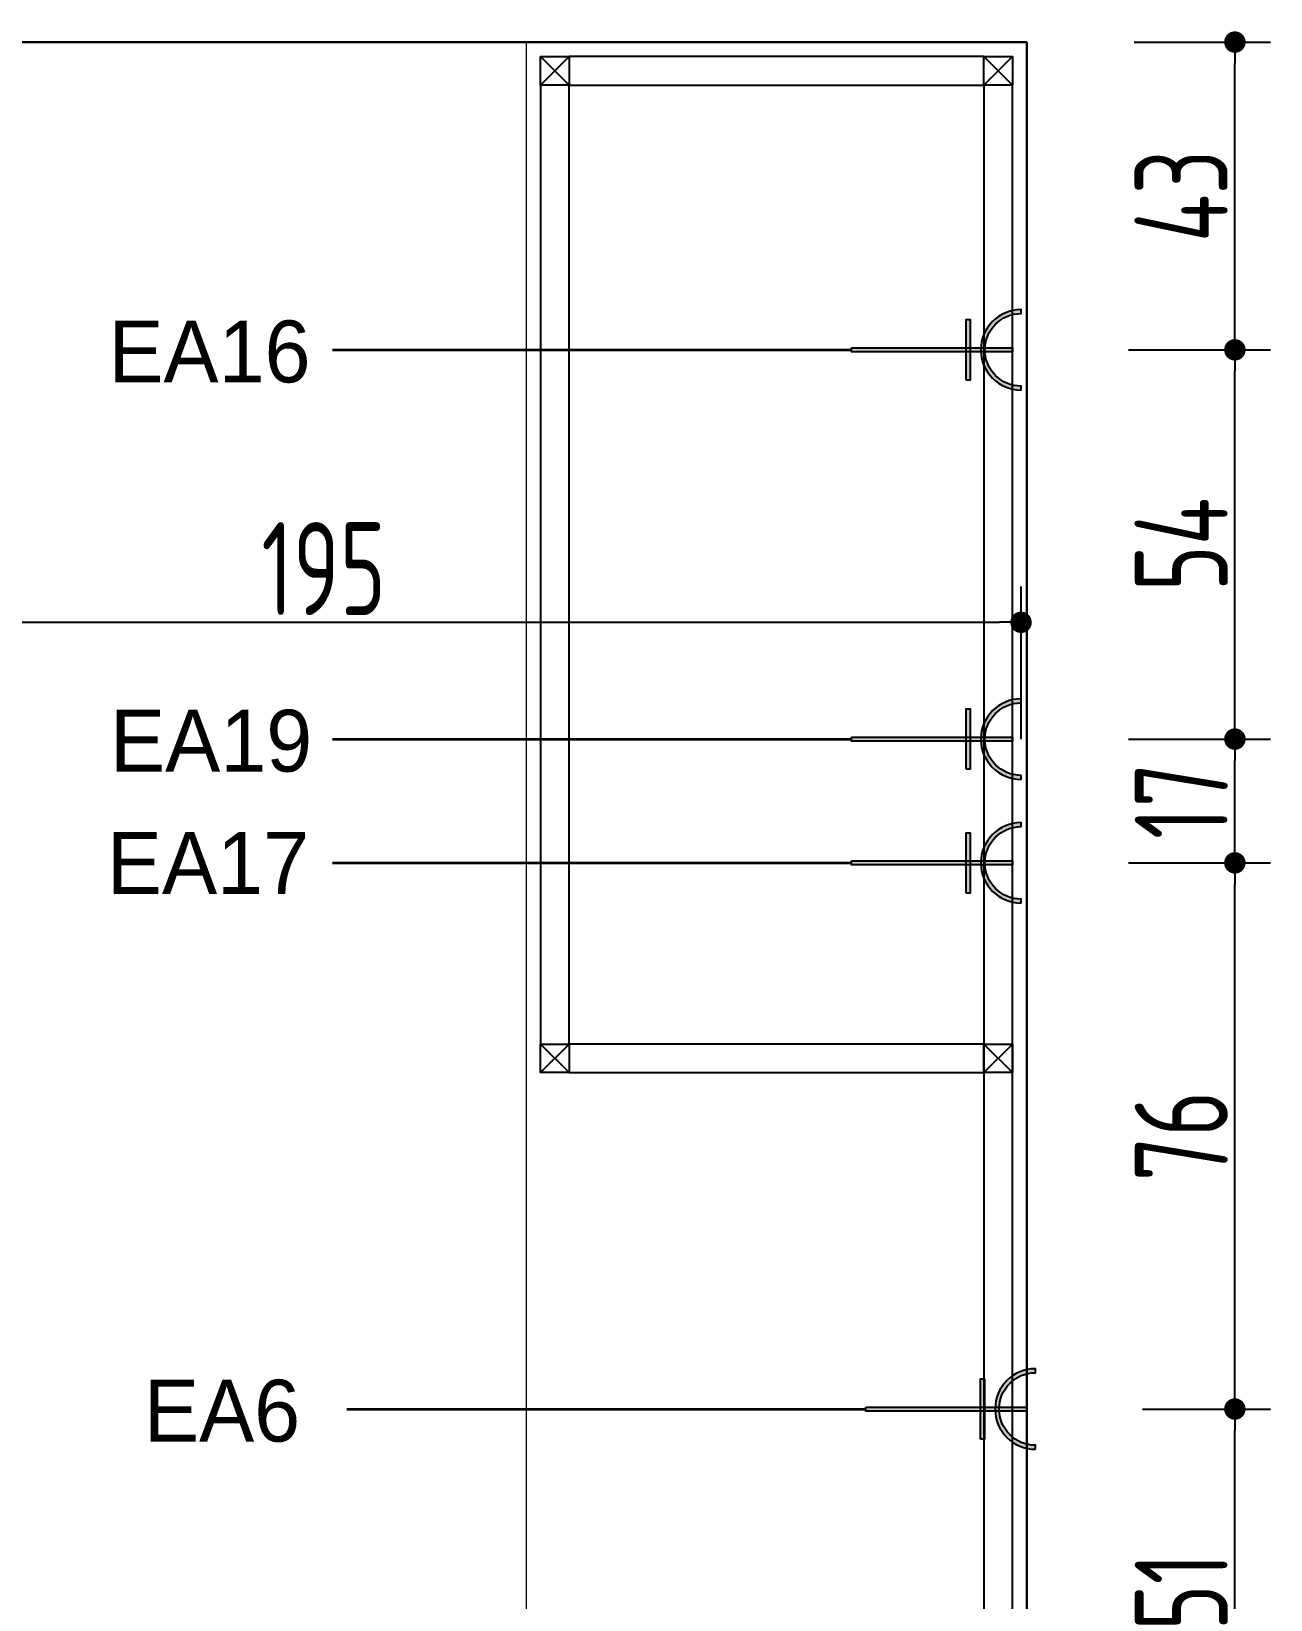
# Model space of a CAD drawing. Header units: millimetres. Extents: x 5429406 to 5440208, y -620941 to -619789.
# Drawn here: x 5437158.9 to 5437332.2, y -620281.8 to -620062.7 of the extents above; entities that cross this region are included whole.
import ezdxf
from ezdxf.enums import TextEntityAlignment as Align

# ---------------------------------------------------------------- set-up
doc = ezdxf.new("R2010")
doc.units = ezdxf.units.MM
doc.header["$LTSCALE"] = 0.05
doc.header["$PDMODE"] = 3
for name, color, linetype, lineweight in [('A-ALÇIPAN', 30, 'Continuous', 30), ('ELK', 1, 'Continuous', 35), ('tefriş', 45, 'Continuous', 18)]:
    doc.layers.add(name, color=color, linetype=linetype, lineweight=lineweight)
for name, color, linetype in [('ELEKTRİK', 10, 'Continuous'), ('Kıtc-002 Çizgi', 7, 'Continuous'), ('Kıtc-040 Detay', 7, 'Continuous')]:
    doc.layers.add(name, color=color, linetype=linetype)
doc.styles.add('DIM', font='dim', dxfattribs={"width": 0.8})
doc.styles.add('TAKSİM', font='GOTHIC.TTF', dxfattribs={"height": 7})
doc.dimstyles.new('mcv100 OLCU', dxfattribs={"dimtxt": 13, "dimasz": 3, "dimexe": 5, "dimexo": 15, "dimgap": 1, "dimtad": 1, "dimdec": 0, "dimzin": 9, "dimtxsty": 'DIM', "dimblk": 'DOT', "dimcen": 2.5, "dimclrd": 256, "dimclre": 256, "dimclrt": 256, "dimadec": 1, "dimazin": 1, "dimtfac": 1, "dimtdec": 0, "dimtmove": 0, "dimatfit": 3, "dimldrblk": 'DOT', "dimfxl": 1, "dimlwd": -1, "dimlwe": -1, "dimarcsym": 0})

# ---------------------------------------------------------------- blocks, each defined once
blk = doc.blocks.new('A$C14D17327')
at = {"layer": 'Kıtc-002 Çizgi', "color": 1, "elevation": -1.444281839363095e-08}
blk.add_lwpolyline([(-3.628785634646192e-06, 4.000000733699835), (3.999996371214365, 4.000000733699835), (3.999996371214365, 7.336998351092916e-07), (-3.628785634646192e-06, 7.336998351092916e-07)], close=True, dxfattribs=at)
for points in [[(-3.628785634646192e-06, 4.000000733699835), (3.999996371214365, 7.336998351092916e-07)], [(-3.628785634646192e-06, 7.336998351092916e-07), (3.999996371214365, 4.000000733699835)]]:
    blk.add_lwpolyline(points, dxfattribs=at)
blk = doc.blocks.new('A$C50025146')
at = {"layer": 'ELEKTRİK'}
h = blk.add_hatch(color=256, dxfattribs=at)
edge = h.paths.add_edge_path()
edge.add_line((23.70435837441619, 11.25333161261187), (23.70435837441619, 10.69066721622039))
edge.add_ellipse((23.70435837441619, 5.626687648689767), major_axis=(3.580774291992597, -3.580774291992606), ratio=0.9999999999999413, start_angle=134.9999999999983, end_angle=314.9999999999983)
edge.add_line((23.70435837441619, 0.5627080811555061), (23.70435837441619, 4.368476402305532e-05))
edge.add_ellipse((23.70435837441619, 5.626687648689767), major_axis=(3.978638102213783, 3.978638102213774), ratio=0.9999999999999128, start_angle=45.0000000000025, end_angle=225.0000000000025, ccw=False)
for points in [[(16.0258407970905, 9.846670621633166), (16.5885051934838, 9.846670621633166), (16.5885051934838, 1.406704675742731), (16.0258407970905, 1.406704675742731)], [(6.940050297998823e-05, 5.345355450490388), (6.940050297998823e-05, 5.908019846885509), (22.50664525620232, 5.908019846885509), (22.50664525620232, 5.345355450490388)]]:
    blk.add_hatch(color=256, dxfattribs=at).paths.add_polyline_path(points)
at = {"layer": 'ELEKTRİK', "elevation": 4.798666618537076e-08}
blk.add_lwpolyline([(23.70435837441437, 4.368476402305532e-05), (23.70435837441619, 0.5627080811555061, -0.9999999999999944), (23.70435837441619, 10.69066721622039), (23.70435837441619, 11.25333161261187, 0.9999999999999944)], format="xyb", close=True, dxfattribs=at)
at = {"layer": 'ELEKTRİK'}
for points, elevation in [([(16.0258407970905, 1.406704675742731), (16.0258407970905, 9.846670621633166), (16.5885051934838, 9.846670621633166), (16.5885051934838, 1.406704675742731)], 4.791194770819646e-08), ([(6.940050297998823e-05, 5.908019846885509), (22.50664525620232, 5.908019846885509), (22.50664525620232, 5.345355450490388), (6.940050297998823e-05, 5.345355450490388)], 4.794507297291503e-08)]:
    blk.add_lwpolyline(points, close=True, dxfattribs=dict(at, elevation=elevation))
blk = doc.blocks.new('_DOT')
at = {"color": 0, "linetype": 'ByBlock'}
blk.add_line((-0.5, 1e-16), (-1, 2e-16), dxfattribs=at)
at = {"linetype": 'ByBlock', "const_width": 0.5}
blk.add_lwpolyline([(-0.25, 0, 1), (0.25, 0, 1)], format="xyb", close=True, dxfattribs=at)
blk = doc.blocks.new('*D241')
at = {"transparency": 16777216}
for p, q in [((5437314.265792614, -620255.1748144419), (5437332.159552609, -620255.1748144419)), ((5437327.159552609, -620303.1748144419), (5437327.159552609, -620258.1748144419)), ((5437313.068079497, -620306.1748144419), (5437332.159552609, -620306.1748144419))]:
    blk.add_line(p, q, dxfattribs=at)
at = {"layer": 'Defpoints', "color": 0, "transparency": 16777216}
for p in [(5437299.265792614, -620255.1748144419, -245.2496502246285), (5437327.159552609, -620255.1748144419), (5437298.068079497, -620306.1748144419, -245.2496502246701)]:
    blk.add_point(p, dxfattribs=at)
at = {"transparency": 16777216, "xscale": 3, "yscale": 3, "zscale": 3}
for p, rotation in [((5437327.159552609, -620255.1748144419), 90), ((5437327.159552609, -620306.1748144419), 270)]:
    blk.add_blockref('_DOT', p, dxfattribs=dict(at, rotation=rotation))
at = {"transparency": 16777216, "insert": (5437319.659552608, -620280.6748144433), "char_height": 13, "attachment_point": 5, "rotation": 90, "style": 'DIM'}
blk.add_mtext('51', dxfattribs=at)
blk = doc.blocks.new('*D242')
at = {"transparency": 16777216}
for p, q in [((5437312.26579261, -620178.8614013667), (5437332.15955261, -620178.8614013667)), ((5437327.15955261, -620252.1748144419), (5437327.15955261, -620181.8614013667)), ((5437314.265792614, -620255.1748144419), (5437332.15955261, -620255.1748144419))]:
    blk.add_line(p, q, dxfattribs=at)
at = {"layer": 'Defpoints', "color": 0, "transparency": 16777216}
for p in [(5437297.26579261, -620178.8614013667, -245.2496502246285), (5437327.15955261, -620178.8614013667), (5437299.265792614, -620255.1748144419, -245.2496502246285)]:
    blk.add_point(p, dxfattribs=at)
at = {"transparency": 16777216, "xscale": 3, "yscale": 3, "zscale": 3}
for p, rotation in [((5437327.15955261, -620178.8614013667), 90), ((5437327.15955261, -620255.1748144419), 270)]:
    blk.add_blockref('_DOT', p, dxfattribs=dict(at, rotation=rotation))
at = {"transparency": 16777216, "insert": (5437319.65955261, -620217.0181079056), "char_height": 13, "attachment_point": 5, "rotation": 90, "style": 'DIM'}
blk.add_mtext('76', dxfattribs=at)
blk = doc.blocks.new('*D243')
at = {"transparency": 16777216}
for p, q in [((5437312.26579261, -620161.5674911615), (5437332.159552612, -620161.5674911615)), ((5437327.159552612, -620175.8614013667), (5437327.159552612, -620164.5674911615)), ((5437312.26579261, -620178.8614013667), (5437332.159552612, -620178.8614013667))]:
    blk.add_line(p, q, dxfattribs=at)
at = {"layer": 'Defpoints', "color": 0, "transparency": 16777216}
for p in [(5437297.26579261, -620161.5674911615, -245.2496502246285), (5437327.159552612, -620161.5674911615), (5437297.26579261, -620178.8614013667, -245.2496502246285)]:
    blk.add_point(p, dxfattribs=at)
at = {"transparency": 16777216, "xscale": 3, "yscale": 3, "zscale": 3}
for p, rotation in [((5437327.159552612, -620161.5674911615), 90), ((5437327.159552612, -620178.8614013667), 270)]:
    blk.add_blockref('_DOT', p, dxfattribs=dict(at, rotation=rotation))
at = {"transparency": 16777216, "insert": (5437319.659552611, -620170.2144462655), "char_height": 13, "attachment_point": 5, "rotation": 90, "style": 'DIM'}
blk.add_mtext('17', dxfattribs=at)
blk = doc.blocks.new('*D244')
at = {"transparency": 16777216}
for p, q in [((5437312.26579261, -620107.1748144419), (5437332.159552614, -620107.1748144419)), ((5437327.159552614, -620158.5674911615), (5437327.159552614, -620110.1748144419)), ((5437312.26579261, -620161.5674911615), (5437332.159552614, -620161.5674911615))]:
    blk.add_line(p, q, dxfattribs=at)
at = {"layer": 'Defpoints', "color": 0, "transparency": 16777216}
for p in [(5437297.26579261, -620107.1748144419, -245.2496502246285), (5437327.159552614, -620107.1748144419), (5437297.26579261, -620161.5674911615, -245.2496502246285)]:
    blk.add_point(p, dxfattribs=at)
at = {"transparency": 16777216, "xscale": 3, "yscale": 3, "zscale": 3}
for p, rotation in [((5437327.159552614, -620107.1748144419), 90), ((5437327.159552614, -620161.5674911615), 270)]:
    blk.add_blockref('_DOT', p, dxfattribs=dict(at, rotation=rotation))
at = {"transparency": 16777216, "insert": (5437319.659552613, -620134.3711528032), "char_height": 13, "attachment_point": 5, "rotation": 90, "style": 'DIM'}
blk.add_mtext('54', dxfattribs=at)
blk = doc.blocks.new('*D245')
at = {"transparency": 16777216}
for p, q in [((5437313.068079493, -620064.1748144419), (5437332.159552616, -620064.1748144419)), ((5437327.159552616, -620104.1748144419), (5437327.159552616, -620067.1748144419)), ((5437312.26579261, -620107.1748144419), (5437332.159552616, -620107.1748144419))]:
    blk.add_line(p, q, dxfattribs=at)
at = {"layer": 'Defpoints', "color": 0, "transparency": 16777216}
for p in [(5437298.068079493, -620064.1748144419, -245.2496502246701), (5437327.159552616, -620064.1748144419), (5437297.26579261, -620107.1748144419, -245.2496502246285)]:
    blk.add_point(p, dxfattribs=at)
at = {"transparency": 16777216, "xscale": 3, "yscale": 3, "zscale": 3}
for p, rotation in [((5437327.159552616, -620064.1748144419), 90), ((5437327.159552616, -620107.1748144419), 270)]:
    blk.add_blockref('_DOT', p, dxfattribs=dict(at, rotation=rotation))
at = {"transparency": 16777216, "insert": (5437319.659552615, -620085.6748144433), "char_height": 13, "attachment_point": 5, "rotation": 90, "style": 'DIM'}
blk.add_mtext('43', dxfattribs=at)
blk = doc.blocks.new('*D246')
at = {"transparency": 16777216}
for p, q in [((5437102.260252071, -620161.5690297879), (5437102.260252071, -620140.246009027)), ((5437297.265792609, -620161.5690297879), (5437297.265792609, -620140.246009027)), ((5437105.260252071, -620145.246009027), (5437294.265792609, -620145.246009027))]:
    blk.add_line(p, q, dxfattribs=at)
at = {"layer": 'Defpoints', "color": 0, "transparency": 16777216}
for p in [(5437297.265792609, -620145.246009027), (5437102.260252071, -620176.5690297879), (5437297.265792609, -620176.5690297879)]:
    blk.add_point(p, dxfattribs=at)
at = {"transparency": 16777216, "xscale": 3, "yscale": 3, "zscale": 3, "rotation": 180}
blk.add_blockref('_DOT', (5437102.260252071, -620145.246009027), dxfattribs=at)
at = {"transparency": 16777216, "xscale": 3, "yscale": 3, "zscale": 3}
blk.add_blockref('_DOT', (5437297.265792609, -620145.246009027), dxfattribs=at)
at = {"transparency": 16777216, "insert": (5437199.76302234, -620137.746009027), "char_height": 13, "attachment_point": 5, "style": 'DIM'}
blk.add_mtext('195', dxfattribs=at)

msp = doc.modelspace()

# ---------------------------------------------------------------- linework, layer by layer
at = {"layer": 'A-ALÇIPAN', "transparency": 33554541}
for p, q in [((5437048.068079499, -620064.1748144417, -245.2496502246701), (5437298.068079491, -620064.1748144417, -245.2496502246701)), ((5437298.068079491, -620064.1748144417, -245.2496502246701), (5437298.068079499, -620580.1748144417, -245.2496502246701))]:
    msp.add_line(p, q, dxfattribs=at)
at = {"layer": 'ELK', "color": 1}
for p, q in [((5437201.021394692, -620107.1748144417, -245.2496502246701), (5437273.561503634, -620107.1748144417, -245.2496502246701)), ((5437201.021394692, -620161.5674911613, -245.2496502246701), (5437273.561503634, -620161.5674911613, -245.2496502246701)), ((5437201.021394692, -620178.8614013664, -245.2496502246701), (5437273.561503634, -620178.8614013664, -245.2496502246701)), ((5437203.021394696, -620255.1748144417, -245.2496502246701), (5437275.561503638, -620255.1748144417, -245.2496502246701))]:
    msp.add_line(p, q, dxfattribs=at)
at = {"layer": 'Kıtc-002 Çizgi', "color": 1, "elevation": -245.2496502246701}
for points in [[(5437292.06807949, -620066.1748144417), (5437234.068079491, -620066.1748144417), (5437234.068079491, -620070.1748144417), (5437292.06807949, -620070.1748144417)], [(5437234.06807949, -620070.1748144417), (5437230.06807949, -620070.1748144417), (5437230.06807949, -620204.1748144417), (5437234.06807949, -620204.1748144417)], [(5437292.06807949, -620597.1748144417), (5437296.06807949, -620597.1748144417), (5437296.06807949, -620070.1748144417), (5437292.06807949, -620070.1748144417)], [(5437292.068079489, -620204.1748144417), (5437234.06807949, -620204.1748144417), (5437234.06807949, -620208.1748144417), (5437292.068079489, -620208.1748144417)]]:
    msp.add_lwpolyline(points, close=True, dxfattribs=at)
at = {"layer": 'tefriş', "transparency": 33554541}
msp.add_line((5437228.068079491, -620064.1748144428, -245.2496502246701), (5437228.0680795, -620603.1748144417, -245.2496502246701), dxfattribs=at)

# ---------------------------------------------------------------- block references
at = {"layer": 'ELEKTRİK'}
for p in [(5437273.561434234, -620112.8015020904, -245.2496502726151), (5437273.561434234, -620167.19417881, -245.2496502726151), (5437273.561434234, -620184.4880890151, -245.2496502726151), (5437275.561434237, -620260.8015020904, -245.2496502726151)]:
    msp.add_blockref('A$C50025146', p, dxfattribs=at)
at = {"layer": 'Kıtc-040 Detay'}
for p in [(5437230.06808312, -620070.1748151754, -245.2496502102273), (5437292.06808312, -620070.1748151754, -245.2496502102273), (5437230.068083119, -620208.1748151754, -245.2496502102273), (5437292.068083119, -620208.1748151754, -245.2496502102273)]:
    msp.add_blockref('A$C14D17327', p, dxfattribs=at)

# ---------------------------------------------------------------- texts
at = {"layer": 'ELK', "color": 1, "style": 'TAKSİM'}
for s, p in [('EA16', (5437183.797267456, -620111.7213807072, -245.2496502246542)), ('EA19', (5437184.026336116, -620166.1140574268, -245.2496502246542)), ('EA17', (5437183.591693016, -620183.1906460819, -245.2496502246542)), ('EA6', (5437185.556451688, -620259.7213807072, -245.2496502246542))]:
    msp.add_text(s, height=8.64, dxfattribs=at).set_placement(p, align=Align.CENTER)

# ---------------------------------------------------------------- dimensions: what is measured, and where the dimension line sits
for base, p1, p2, picture, middle in [((5437327.159552616, -620064.1748144419), (5437297.265792608, -620107.1748144417, -245.2496502246285), (5437298.068079491, -620064.1748144417, -245.2496502246701), '*D245', (5437319.659552615, -620085.6748144433)), ((5437327.159552614, -620107.1748144419), (5437297.265792608, -620161.5674911613, -245.2496502246285), (5437297.265792608, -620107.1748144417, -245.2496502246285), '*D244', (5437319.659552613, -620134.3711528032)), ((5437327.159552612, -620161.5674911615), (5437297.265792608, -620178.8614013664, -245.2496502246285), (5437297.265792608, -620161.5674911613, -245.2496502246285), '*D243', (5437319.659552611, -620170.2144462655)), ((5437327.15955261, -620178.8614013667), (5437299.265792612, -620255.1748144417, -245.2496502246285), (5437297.265792608, -620178.8614013664, -245.2496502246285), '*D242', (5437319.65955261, -620217.0181079056)), ((5437327.159552609, -620255.1748144419), (5437298.068079495, -620306.1748144417, -245.2496502246701), (5437299.265792612, -620255.1748144417, -245.2496502246285), '*D241', (5437319.659552608, -620280.6748144433))]:
    dim = msp.add_linear_dim(base=base, p1=p1, p2=p2, angle=90, dimstyle='mcv100 OLCU', override={"dimtmove": 1})
    dim.commit()
    dim.dimension.update_dxf_attribs({"geometry": picture, "text_midpoint": middle})
dim = msp.add_linear_dim(base=(5437297.265792609, -620145.246009027), p1=(5437102.260252071, -620176.5690297879), p2=(5437297.265792609, -620176.5690297879), dimstyle='mcv100 OLCU')
dim.commit()
dim.dimension.update_dxf_attribs({"geometry": '*D246', "text_midpoint": (5437199.76302234, -620137.746009027)})

doc.saveas('drawing.dxf')
